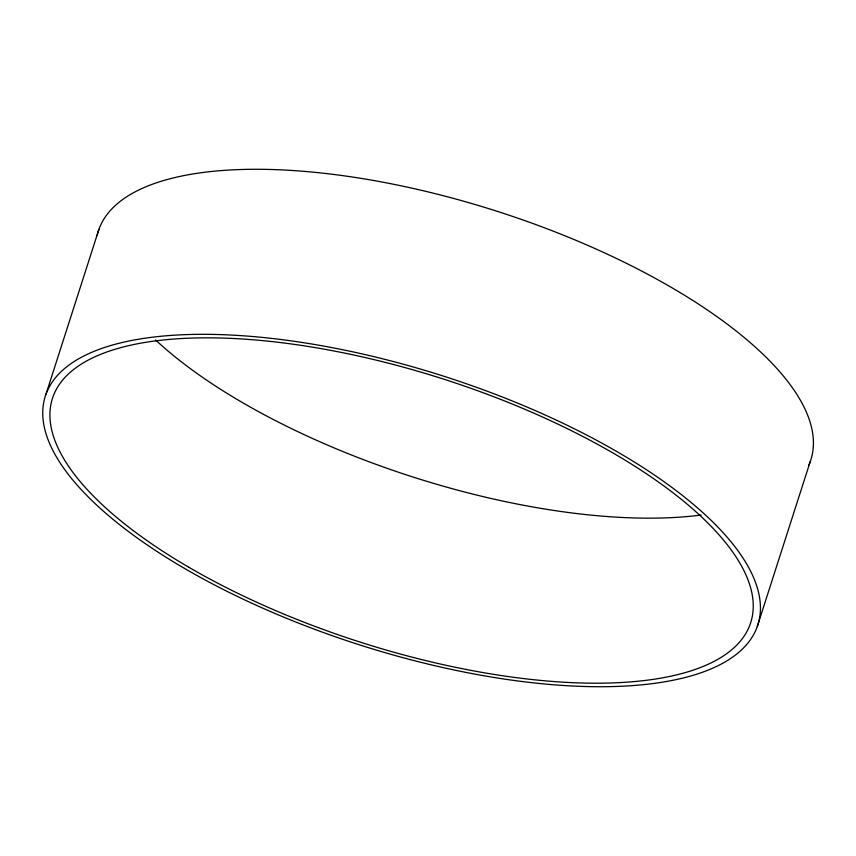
<?xml version="1.0" encoding="UTF-8"?>
<svg xmlns="http://www.w3.org/2000/svg" width="856" height="856" viewBox="0 0 856 856"><rect width="100%" height="100%" fill="white"/><g stroke="black" fill="none" stroke-linecap="round" stroke-linejoin="round"><path stroke-width="1.28" d="M45.914 394.445L98.9 229.408M757.26 626.592L810.247 461.555M97.135 235.432A374.158 140.769 17.8 0 1 498.834 211.849A374.158 140.769 17.8 0 1 808.888 464.979M701.182 515.023A366.678 137.955 17.8 0 1 155.589 339.982M184.511 568.427A374.158 140.769 17.8 0 0 757.581 625.683A374.158 140.769 17.8 0 0 262.674 337.446A374.158 140.769 17.8 0 0 184.511 568.427M188.855 567.271A366.678 137.955 17.8 0 0 750.455 623.382A366.678 137.955 17.8 0 0 265.446 340.902A366.678 137.955 17.8 0 0 188.855 567.271"/></g></svg>
